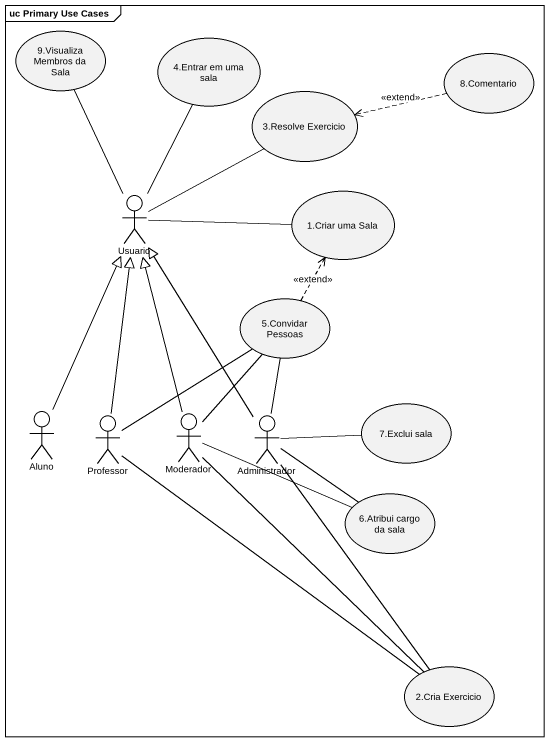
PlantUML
@startuml
mainframe uc Primary Use Cases
usecase "9.Visualiza Membros da Sala" as u9_Visualiza_Membros_da_Sala
usecase "4.Entrar em uma sala" as u4_Entrar_em_uma_sala
usecase "8.Comentario" as u8_Comentario
usecase "3.Resolve Exercicio" as u3_Resolve_Exercicio
actor Usuario
usecase "1.Criar uma Sala" as u1_Criar_uma_Sala
usecase "5.Convidar Pessoas" as u5_Convidar_Pessoas
actor Aluno
actor Professor
actor Moderador
actor Administrador
usecase "7.Exclui sala" as u7_Exclui_sala
usecase "6.Atribui cargo da sala" as u6_Atribui_cargo_da_sala
usecase "2.Cria Exercicio" as u2_Cria_Exercicio
u9_Visualiza_Membros_da_Sala -- Usuario
u4_Entrar_em_uma_sala -- Usuario
u8_Comentario .left.> u3_Resolve_Exercicio : <<extend>>
u3_Resolve_Exercicio -- Usuario
u1_Criar_uma_Sala -left- Usuario
u5_Convidar_Pessoas .up.> u1_Criar_uma_Sala : <<extend>>
Aluno -up-|> Usuario
Professor -up-|> Usuario
Professor -up- u5_Convidar_Pessoas
Professor -- u2_Cria_Exercicio
Moderador -up-|> Usuario
Moderador -up- u5_Convidar_Pessoas
Moderador -- u2_Cria_Exercicio
Administrador -up-|> Usuario
Administrador -up- u5_Convidar_Pessoas
Administrador -- u2_Cria_Exercicio
u7_Exclui_sala -left- Administrador
u6_Atribui_cargo_da_sala -left- Moderador
u6_Atribui_cargo_da_sala -left- Administrador
@enduml
